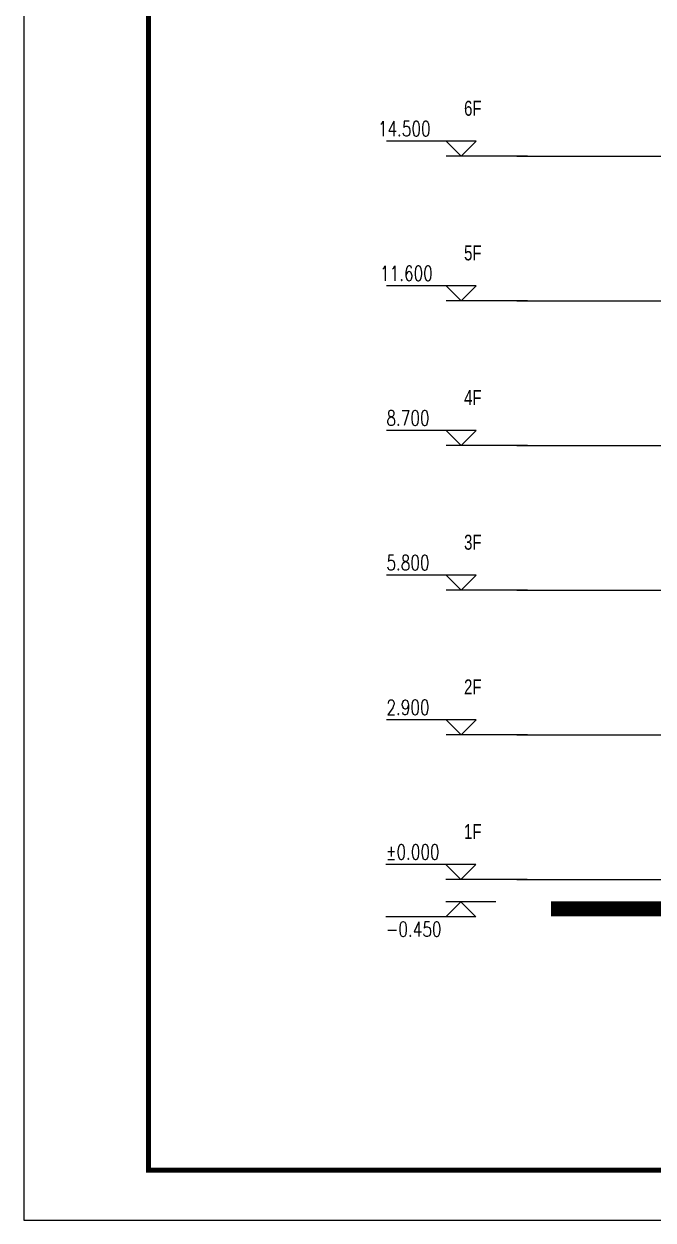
# Model space of a CAD drawing. Extents: x 1332633 to 1595679, y 264824 to 640777.
# Drawn here: x 1332633 to 1345248, y 267300 to 291280 of the extents above; entities that cross this region are included whole.
import ezdxf
from ezdxf.enums import TextEntityAlignment as Align

# ---------------------------------------------------------------- set-up
doc = ezdxf.new("R2010")
doc.units = 0
doc.header["$LTSCALE"] = 1000
doc.header["$MEASUREMENT"] = 0
doc.linetypes.add('DOTE', pattern=[2.42, 2, -0.2, 0.02, -0.2])
for name, color, linetype, lineweight in [('_公共_图框', 4, 'CONTINUOUS', 5), ('DOTE', 1, 'DOTE', 13), ('PUB_TEXT', 7, 'CONTINUOUS', 13), ('WALL', 2, 'CONTINUOUS', 35)]:
    doc.layers.add(name, color=color, linetype=linetype, lineweight=lineweight)
for name, color, linetype in [('A-Hz1汉字注明（平、立面、房间名称等）', 7, 'CONTINUOUS'), ('DIM_ELEV', 3, 'CONTINUOUS'), ('hatch', 251, 'CONTINUOUS')]:
    doc.layers.add(name, color=color, linetype=linetype)
doc.styles.add('_TCH_DIM', font='SIMPLEX', dxfattribs={"width": 0.8, "bigfont": 'HZTXT'})
doc.styles.add('sunyat', font='3yromanc.shx', dxfattribs={"width": 0.75, "bigfont": '3yhztxt.shx'})
doc.styles.add('图框文字', font='SIMKAI.TTF')

# ---------------------------------------------------------------- blocks, each defined once
blk = doc.blocks.new('tk22')
at = {"layer": '_公共_图框'}
blk.add_lwpolyline([(-84000, 0), (0, 0), (0, 59400), (-84000, 59400)], close=True, dxfattribs=at)
at = {"layer": '_公共_图框', "const_width": 100}
blk.add_lwpolyline([(-81500, 1000), (-1000, 1000), (-1000, 58400), (-81500, 58400)], close=True, dxfattribs=at)
at = {"layer": '_公共_图框', "style": '图框文字'}
for tag, height, p in [('建设单位', 500, (-5000, 38300)), ('合作单位', 500, (-5054, 33683)), ('项目名称', 500, (-5000, 30300)), ('项目编号', 500, (-5000, 26300)), ('建筑', 350, (-2600, 5600)), ('方案深化', 350, (-2600, 4900)), ('1:100', 350, (-2600, 4200)), ('20090705', 350, (-2600, 3500)), ('图号', 350, (-2600, 2450))]:
    blk.add_attdef(tag, text='', height=height, dxfattribs=at).set_placement(p, align=Align.MIDDLE_CENTER)

msp = doc.modelspace()

# ---------------------------------------------------------------- linework, layer by layer
at = {"layer": 'DIM_ELEV'}
for p, q in [((1341702, 288930), (1339902, 288930)), ((1341402, 288630), (1341102, 288930)), ((1341402, 288630), (1341702, 288930)), ((1342727, 288630), (1341102, 288630)), ((1341702, 286030), (1339902, 286030)), ((1341402, 285730), (1341102, 286030)), ((1341402, 285730), (1341702, 286030)), ((1342727, 285730), (1341102, 285730)), ((1341702, 283130), (1339902, 283130)), ((1341402, 282830), (1341102, 283130)), ((1341402, 282830), (1341702, 283130)), ((1342727, 282830), (1341102, 282830)), ((1341702, 280230), (1339902, 280230)), ((1341402, 279930), (1341102, 280230)), ((1341402, 279930), (1341702, 280230)), ((1342727, 279930), (1341102, 279930)), ((1341702, 277330), (1339902, 277330)), ((1341402, 277030), (1341102, 277330)), ((1341402, 277030), (1341702, 277330)), ((1342727, 277030), (1341102, 277030)), ((1341692, 274430), (1339892, 274430)), ((1341392, 274130), (1341092, 274430)), ((1341392, 274130), (1341692, 274430)), ((1342723, 274130), (1341092, 274130)), ((1341392, 273680), (1341092, 273380)), ((1342092, 273680), (1341092, 273680)), ((1341392, 273680), (1341692, 273380)), ((1341692, 273380), (1339892, 273380))]:
    msp.add_line(p, q, dxfattribs=at)
at = {"layer": 'DOTE', "linetype": 'ByBlock', "ltscale": 30}
for p, q in [((1342516, 288630), (1393667, 288630)), ((1342516, 285730), (1393667, 285730)), ((1342516, 282830), (1393667, 282830)), ((1342516, 279930), (1393667, 279930)), ((1342516, 279930), (1393667, 279930)), ((1342516, 277030), (1393667, 277030)), ((1342516, 274130), (1393667, 274130))]:
    msp.add_line(p, q, dxfattribs=at)
at = {"layer": 'WALL', "color": 251, "const_width": 300}
msp.add_lwpolyline([(1358132, 273540), (1343200, 273540)], dxfattribs=at)

# ---------------------------------------------------------------- block references
at = {"layer": 'hatch'}
msp.add_blockref('tk22', (1416633, 267300), dxfattribs=at)

# ---------------------------------------------------------------- texts
at = {"layer": 'A-Hz1汉字注明（平、立面、房间名称等）', "style": 'sunyat', "width": 0.75}
for s, p in [('6F', (1341458, 289439)), ('5F', (1341458, 286539)), ('4F', (1341458, 283639)), ('3F', (1341458, 280739)), ('2F', (1341458, 277839)), ('1F', (1341458, 274939))]:
    msp.add_text(s, height=300, dxfattribs=at).set_placement(p)
at = {"layer": 'PUB_TEXT', "style": '_TCH_DIM', "width": 0.752941}
for s, p in [('14.500', (1339731, 289030)), ('11.600', (1339774, 286130)), ('8.700', (1339902, 283230)), ('5.800', (1339902, 280330)), ('2.900', (1339902, 277430)), ('%%P0.000', (1339892, 274530)), ('-0.450', (1339892, 272982))]:
    msp.add_text(s, height=297.5, dxfattribs=at).set_placement(p)

doc.saveas('drawing.dxf')
